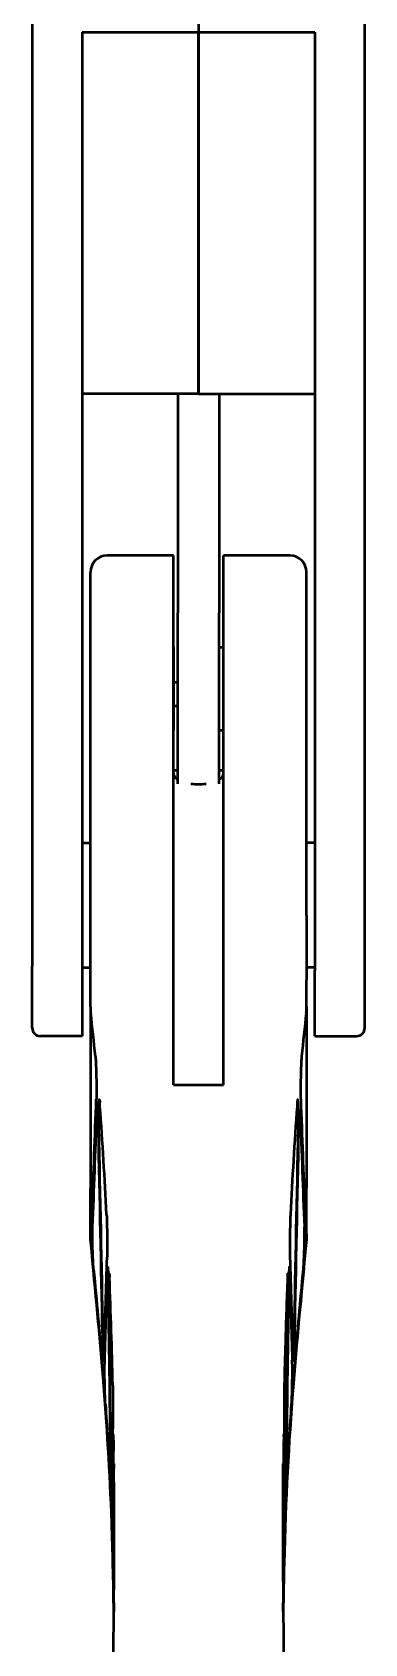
# Model space of a CAD drawing. Header units: millimetres. Extents: x 36 to 3196, y 27 to 5967.
# Drawn here: x 535.5 to 575.5, y 2099.7 to 2293.4 of the extents above; entities that cross this region are included whole.
import ezdxf

# ---------------------------------------------------------------- set-up
doc = ezdxf.new("R2010")
doc.units = ezdxf.units.MM
doc.layers.add('외형선(ISO)', color=7, linetype='Continuous', lineweight=50)

msp = doc.modelspace()

# ---------------------------------------------------------------- linework, layer by layer
at = {"layer": '외형선(ISO)'}
for p, q in [((555.5457, 2371.6931), (555.5457, 2293.4094)), ((541.5457, 2293.4094), (541.5457, 2180.6169)), ((541.5457, 2293.4094), (555.5457, 2293.4094)), ((555.5457, 2250.1587), (555.5457, 2293.4094)), ((555.5457, 2293.4094), (569.5457, 2293.4094)), ((555.5457, 2293.4094), (555.5457, 2250.1587)), ((569.5457, 2293.4094), (569.5457, 2180.6169)), ((555.5457, 2249.9418), (541.5457, 2249.9418)), ((553.0457, 2249.9418), (553.0457, 2223.6382)), ((555.5457, 2249.9418), (555.5457, 2250.1587)), ((555.5457, 2249.9418), (555.5457, 2250.1587)), ((555.5457, 2249.9418), (569.5457, 2249.9418)), ((558.0457, 2249.9418), (558.0457, 2223.6382)), ((552.5457, 2230.501), (544.5457, 2230.501)), ((552.5457, 2225.0189), (552.5457, 2230.501)), ((558.5457, 2225.0189), (558.5457, 2230.501)), ((566.5457, 2230.501), (558.5457, 2230.501)), ((542.5457, 2223.7042), (542.5457, 2228.501)), ((568.5457, 2223.7042), (568.5457, 2228.501)), ((542.5457, 2187.2246), (542.5457, 2223.7042)), ((552.5457, 2188.9006), (552.5457, 2225.0189)), ((558.5457, 2188.9006), (558.5457, 2225.0189)), ((568.5457, 2187.2246), (568.5457, 2223.7042)), ((553.0457, 2212.8078), (553.0457, 2223.6382)), ((558.0457, 2212.8078), (558.0457, 2223.6382)), ((552.5957, 2219.501), (552.5457, 2219.501)), ((552.5957, 2209.501), (552.5957, 2219.501)), ((558.0457, 2219.501), (558.5457, 2219.501)), ((552.5957, 2215.3049), (553.0457, 2215.3049)), ((552.5957, 2212.4278), (553.0457, 2212.4278)), ((553.0457, 2203.0866), (553.0457, 2212.8078)), ((558.0457, 2203.0866), (558.0457, 2212.8078)), ((552.5957, 2209.501), (552.5457, 2209.501)), ((558.0457, 2209.501), (558.5457, 2209.501)), ((552.5457, 2204.7183), (553.0457, 2204.7183)), ((558.0457, 2204.7183), (558.5457, 2204.7183)), ((541.5457, 2195.9986), (542.5457, 2195.9986)), ((569.5457, 2195.9986), (568.5457, 2195.9986)), ((552.5457, 2166.883), (552.5457, 2188.9006)), ((558.5457, 2166.883), (558.5457, 2188.9006)), ((535.5457, 2173.7486), (535.5457, 2181.1173)), ((575.5457, 2173.7486), (575.5457, 2181.1173)), ((541.5457, 2180.9986), (542.5457, 2180.9986)), ((541.5457, 2180.6169), (541.5457, 2172.7486)), ((542.5457, 2176.2486), (542.5457, 2179.4918)), ((569.5457, 2180.9986), (568.5457, 2180.9986)), ((568.5457, 2176.2486), (568.5457, 2179.4918)), ((569.5457, 2172.7486), (569.5457, 2180.6169)), ((542.5457, 2176.2486), (542.5457, 2154.4792)), ((568.5457, 2176.2486), (568.5457, 2154.4792)), ((541.5457, 2172.7486), (536.5457, 2172.7486)), ((569.5457, 2172.7486), (574.5457, 2172.7486)), ((552.5457, 2166.883), (558.5457, 2166.883)), ((552.5457, 2166.883), (552.5457, 2166.883)), ((542.5457, 2148.9796), (542.5457, 2154.4792)), ((568.5457, 2148.9796), (568.5457, 2154.4792))]:
    msp.add_line(p, q, dxfattribs=at)
for centre, radius, start, end in [((544.5457, 2228.501), 2, 90, 180), ((566.5457, 2228.501), 2, 0, 90), ((536.5457, 2173.7486), 1, 180, 270), ((574.5457, 2173.7486), 1, 270, 0)]:
    msp.add_arc(centre, radius, start, end, dxfattribs=at)
for centre, major_axis, ratio, start_param, end_param in [((555.5457, 2204.2901), (-3, 0), 0.42110452, 0, 0.58568554), ((555.5457, 2204.2901), (3, 0), 0.42110452, 4.403338, 5.02143996), ((555.5457, 2204.2901), (3, 0), 0.42110452, 5.69749976, 6.28318531), ((577.6826, 2176.2486), (-35.1369, 0), 0.42110452, 0, 0.04747683), ((-1954.5977, 2125.5834), (2500, 0), 0.42110452, 0.04250033, 0.04747683), ((3065.6891, 2125.5834), (-2500, 0), 0.42110452, 6.23570848, 6.24068498), ((533.4088, 2176.2486), (35.1369, 0), 0.42110452, 6.23570848, 6.28318531), ((-1954.5977, 2288.1864), (0, 2968.7484), 0.84210573, 4.6664461, 4.67093486), ((543.4529, 2147.2639), (-0.1757, 20.0252), 0.03764918, 5.7329496, 5.77234814), ((567.6385, 2147.2639), (-0.1757, -20.0252), 0.03764918, 3.65242982, 3.69182836), ((3065.6891, 2288.1864), (0, 2968.7484), 0.84210573, 1.61225045, 1.61673921), ((-1954.5977, 2284.8623), (0, 2968.7484), 0.84210573, 4.66688474, 4.67142356), ((3065.6891, 2284.8623), (0, 2968.7484), 0.84210573, 1.61176175, 1.61630057), ((-1954.5977, 1988.0317), (0, 4453.0693), 0.56141053, 4.74585435, 4.75130912), ((-1954.5977, 1990.9744), (0, 4453.0693), 0.56141053, 4.74522001, 4.75072832), ((3065.6891, 1990.9744), (0, 4453.0693), 0.56141053, 1.53245699, 1.53796529), ((3065.6891, 1988.0317), (0, 4453.0693), 0.56141053, 1.53187619, 1.53733095), ((577.6826, 2154.4792), (0, 59.7262), 0.58829908, 1.57079633, 1.58326485), ((533.4088, 2154.4792), (0, 59.7262), 0.58829908, 4.69992045, 4.71238898), ((-1954.5977, 2208.3474), (-2500, 0), 0.95110388, 3.11076208, 3.1154488), ((-1954.5977, 2205.3866), (-2500, 0), 0.95110388, 3.11148106, 3.1160156), ((3065.6891, 2205.3866), (2500, 0), 0.95110388, 3.16716971, 3.17170425), ((3065.6891, 2208.3474), (2500, 0), 0.95110388, 3.16773651, 3.17242323), ((-1954.5977, 2047.9479), (0, 4010.3492), 0.62338711, 4.73093979, 4.73601205), ((3065.6891, 2047.9479), (0, 4010.3492), 0.62338711, 1.54717326, 1.55224552), ((-1954.5977, 2050.6312), (0, 4010.3492), 0.62338711, 4.72988357, 4.73481582), ((3065.6891, 2050.6312), (0, 4010.3492), 0.62338711, 1.54836948, 1.55330173), ((-1954.5977, 2142.4559), (2500, 0), 0.60769904, 6.26754342, 6.27204764), ((3065.6891, 2142.4559), (-2500, 0), 0.60769904, 0.01113767, 0.01564189), ((-1954.5977, 2139.9871), (2500, 0), 0.60769904, 6.26875937, 6.27306321), ((3065.6891, 2139.9871), (-2500, 0), 0.60769904, 0.0101221, 0.01442593), ((-1954.5977, 2094.6738), (0, 3370.193), 0.74179729, 4.7161254, 4.72075316), ((3065.6891, 2094.6738), (0, 3370.193), 0.74179729, 1.56243215, 1.56705997), ((-1954.5977, 2097.0082), (0, 3370.193), 0.74179729, 4.71566202, 4.71842471), ((3065.6891, 2097.0082), (0, 3370.193), 0.74179729, 1.5647606, 1.56752332)]:
    msp.add_ellipse(centre, major_axis=major_axis, ratio=ratio, start_param=start_param, end_param=end_param, dxfattribs=at)
for points, knots in [([(535.5457, 2368.5829), (535.5457, 2367.6522), (535.5457, 2366.7032), (535.5457, 2365.7376), (535.5457, 2364.471), (535.5457, 2363.1761), (535.5457, 2361.8559), (535.5457, 2361.5618), (535.5457, 2361.2665), (535.5457, 2360.9699), (535.5457, 2359.9352), (535.5457, 2358.8859), (535.5457, 2357.8236), (535.5457, 2357.5292), (535.5457, 2357.2339), (535.5457, 2356.9376), (535.5457, 2355.8579), (535.5457, 2354.7654), (535.5457, 2353.662), (535.5457, 2353.3697), (535.5457, 2353.0765), (535.5457, 2352.7827), (535.5457, 2351.6632), (535.5457, 2350.5332), (535.5457, 2349.3949), (535.5457, 2349.1067), (535.5457, 2348.8181), (535.5457, 2348.5289), (535.5457, 2347.3756), (535.5457, 2346.2139), (535.5457, 2345.0431), (535.5457, 2344.7604), (535.5457, 2344.4771), (535.5457, 2344.1932), (535.5457, 2343.0066), (535.5457, 2341.81), (535.5457, 2340.5953), (535.5457, 2340.3159), (535.5457, 2340.0355), (535.5457, 2339.7541), (535.5457, 2338.5196), (535.5457, 2337.2661), (535.5457, 2335.9889), (535.5457, 2335.7094), (535.5457, 2335.4288), (535.5457, 2335.1471), (535.5457, 2334.6384), (535.5457, 2334.126), (535.5457, 2333.6104), (535.5457, 2333.3308), (535.5457, 2333.0503), (535.5457, 2332.769), (535.5457, 2332.2442), (535.5457, 2331.7166), (535.5457, 2331.187), (535.5457, 2330.909), (535.5457, 2330.6305), (535.5457, 2330.3515), (535.5457, 2329.8136), (535.5457, 2329.2737), (535.5457, 2328.7322), (535.5457, 2327.9098), (535.5457, 2327.0836), (535.5457, 2326.2538), (535.5457, 2325.9827), (535.5457, 2325.7112), (535.5457, 2325.4394), (535.5457, 2324.047), (535.5457, 2322.6449), (535.5457, 2321.2305), (535.5457, 2320.9668), (535.5457, 2320.7028), (535.5457, 2320.4382), (535.5457, 2319.0064), (535.5457, 2317.5617), (535.5457, 2316.1012), (535.5457, 2315.8443), (535.5457, 2315.5868), (535.5457, 2315.3289), (535.5457, 2313.85), (535.5457, 2312.3548), (535.5457, 2310.8409), (535.5457, 2310.5901), (535.5457, 2310.3387), (535.5457, 2310.0868), (535.5457, 2308.5534), (535.5457, 2307.0009), (535.5457, 2305.4287), (535.5457, 2305.184), (535.5457, 2304.9389), (535.5457, 2304.6932), (535.5457, 2301.2637), (535.5457, 2297.7417), (535.5457, 2294.1338), (535.5457, 2293.9042), (535.5457, 2293.6741), (535.5457, 2293.4438), (535.5457, 2291.7352), (535.5457, 2290.0076), (535.5457, 2288.2618), (535.5457, 2288.0411), (535.5457, 2287.8201), (535.5457, 2287.5988), (535.5457, 2285.8337), (535.5457, 2284.05), (535.5457, 2282.2475), (535.5457, 2282.0367), (535.5457, 2281.8255), (535.5457, 2281.6141), (535.5457, 2279.7921), (535.5457, 2277.9508), (535.5457, 2276.088), (535.5457, 2275.8873), (535.5457, 2275.6863), (535.5457, 2275.4851), (535.5457, 2273.6022), (535.5457, 2271.6973), (535.5457, 2269.7689), (535.5457, 2269.5787), (535.5457, 2269.3883), (535.5457, 2269.1976), (535.5457, 2267.2488), (535.5457, 2265.276), (535.5457, 2263.2784), (535.5457, 2263.0993), (535.5457, 2262.92), (535.5457, 2262.7404), (535.5457, 2260.7221), (535.5457, 2258.6784), (535.5457, 2256.6087), (535.5457, 2256.4413), (535.5457, 2256.2738), (535.5457, 2256.106), (535.5457, 2254.0153), (535.5457, 2251.8979), (535.5457, 2249.7536), (535.5457, 2249.5988), (535.5457, 2249.4438), (535.5457, 2249.2888), (535.5457, 2248.2836), (535.5457, 2247.2725), (535.5457, 2246.2556), (535.5457, 2246.1074), (535.5457, 2245.959), (535.5457, 2245.8106), (535.5457, 2244.7833), (535.5457, 2243.75), (535.5457, 2242.7123), (535.5457, 2242.5712), (535.5457, 2242.4301), (535.5457, 2242.2888), (535.5457, 2240.0521), (535.5457, 2237.7952), (535.5457, 2235.5172), (535.5457, 2235.3913), (535.5457, 2235.2654), (535.5457, 2235.1393), (535.5457, 2232.841), (535.5457, 2230.521), (535.5457, 2228.1797), (535.5457, 2228.0697), (535.5457, 2227.9596), (535.5457, 2227.8494), (535.5457, 2223.0159), (535.5457, 2218.0913), (535.5457, 2213.0738), (535.5457, 2212.9976), (535.5457, 2212.9214), (535.5457, 2212.8451), (535.5457, 2207.7868), (535.5457, 2202.6342), (535.5457, 2197.3874), (535.5457, 2197.3479), (535.5457, 2197.3083), (535.5457, 2197.2688), (535.5457, 2191.981), (535.5457, 2186.5976), (535.5457, 2181.1173)], [0, 0, 0, 0, 0.007244074, 0.007244074, 0.007244074, 0.01674747, 0.01674747, 0.01674747, 0.018864469, 0.018864469, 0.018864469, 0.026250327, 0.026250327, 0.026250327, 0.028296703, 0.028296703, 0.028296703, 0.035753126, 0.035753126, 0.035753126, 0.037728938, 0.037728938, 0.037728938, 0.045255917, 0.045255917, 0.045255917, 0.047161172, 0.047161172, 0.047161172, 0.054758727, 0.054758727, 0.054758727, 0.056593407, 0.056593407, 0.056593407, 0.064261475, 0.064261475, 0.064261475, 0.066025641, 0.066025641, 0.066025641, 0.073764528, 0.073764528, 0.073764528, 0.075457876, 0.075457876, 0.075457876, 0.078515655, 0.078515655, 0.078515655, 0.080173993, 0.080173993, 0.080173993, 0.083267084, 0.083267084, 0.083267084, 0.08489011, 0.08489011, 0.08489011, 0.088018574, 0.088018574, 0.088018574, 0.092769934, 0.092769934, 0.092769934, 0.094322344, 0.094322344, 0.094322344, 0.102272702, 0.102272702, 0.102272702, 0.103754579, 0.103754579, 0.103754579, 0.111775517, 0.111775517, 0.111775517, 0.113186813, 0.113186813, 0.113186813, 0.121278303, 0.121278303, 0.121278303, 0.122619048, 0.122619048, 0.122619048, 0.130781115, 0.130781115, 0.130781115, 0.132051282, 0.132051282, 0.132051282, 0.149786709, 0.149786709, 0.149786709, 0.150915751, 0.150915751, 0.150915751, 0.159289508, 0.159289508, 0.159289508, 0.160347986, 0.160347986, 0.160347986, 0.168792311, 0.168792311, 0.168792311, 0.16978022, 0.16978022, 0.16978022, 0.178295108, 0.178295108, 0.178295108, 0.179212454, 0.179212454, 0.179212454, 0.187797905, 0.187797905, 0.187797905, 0.188644689, 0.188644689, 0.188644689, 0.197300711, 0.197300711, 0.197300711, 0.198076923, 0.198076923, 0.198076923, 0.206803497, 0.206803497, 0.206803497, 0.207509158, 0.207509158, 0.207509158, 0.216306332, 0.216306332, 0.216306332, 0.216941392, 0.216941392, 0.216941392, 0.221057651, 0.221057651, 0.221057651, 0.221657509, 0.221657509, 0.221657509, 0.225809241, 0.225809241, 0.225809241, 0.226373627, 0.226373627, 0.226373627, 0.235311871, 0.235311871, 0.235311871, 0.235805861, 0.235805861, 0.235805861, 0.244814715, 0.244814715, 0.244814715, 0.245238096, 0.245238096, 0.245238096, 0.263820302, 0.263820302, 0.263820302, 0.264102564, 0.264102564, 0.264102564, 0.282825903, 0.282825903, 0.282825903, 0.282967033, 0.282967033, 0.282967033, 0.301831502, 0.301831502, 0.301831502, 0.301831502]), ([(575.5457, 2181.1173), (575.5457, 2186.5976), (575.5457, 2191.981), (575.5457, 2197.2688), (575.5457, 2197.3083), (575.5457, 2197.3479), (575.5457, 2197.3874), (575.5457, 2202.6342), (575.5457, 2207.7868), (575.5457, 2212.8451), (575.5457, 2212.9214), (575.5457, 2212.9976), (575.5457, 2213.0738), (575.5457, 2218.0913), (575.5457, 2223.0159), (575.5457, 2227.8494), (575.5457, 2227.9596), (575.5457, 2228.0697), (575.5457, 2228.1797), (575.5457, 2230.521), (575.5457, 2232.841), (575.5457, 2235.1393), (575.5457, 2235.2654), (575.5457, 2235.3913), (575.5457, 2235.5172), (575.5457, 2237.7952), (575.5457, 2240.0521), (575.5457, 2242.2888), (575.5457, 2242.4301), (575.5457, 2242.5712), (575.5457, 2242.7123), (575.5457, 2243.75), (575.5457, 2244.7833), (575.5457, 2245.8106), (575.5457, 2245.959), (575.5457, 2246.1074), (575.5457, 2246.2556), (575.5457, 2247.2725), (575.5457, 2248.2836), (575.5457, 2249.2888), (575.5457, 2249.4438), (575.5457, 2249.5988), (575.5457, 2249.7536), (575.5457, 2251.8979), (575.5457, 2254.0153), (575.5457, 2256.106), (575.5457, 2256.2738), (575.5457, 2256.4413), (575.5457, 2256.6087), (575.5457, 2258.6784), (575.5457, 2260.7221), (575.5457, 2262.7404), (575.5457, 2262.92), (575.5457, 2263.0993), (575.5457, 2263.2784), (575.5457, 2265.276), (575.5457, 2267.2488), (575.5457, 2269.1976), (575.5457, 2269.3883), (575.5457, 2269.5787), (575.5457, 2269.7689), (575.5457, 2271.6973), (575.5457, 2273.6022), (575.5457, 2275.4851), (575.5457, 2275.6863), (575.5457, 2275.8873), (575.5457, 2276.088), (575.5457, 2277.9508), (575.5457, 2279.7921), (575.5457, 2281.6141), (575.5457, 2281.8255), (575.5457, 2282.0367), (575.5457, 2282.2475), (575.5457, 2284.05), (575.5457, 2285.8337), (575.5457, 2287.5988), (575.5457, 2287.8201), (575.5457, 2288.0411), (575.5457, 2288.2618), (575.5457, 2290.0076), (575.5457, 2291.7352), (575.5457, 2293.4438), (575.5457, 2293.6741), (575.5457, 2293.9042), (575.5457, 2294.1338), (575.5457, 2297.7417), (575.5457, 2301.2637), (575.5457, 2304.6932), (575.5457, 2304.9389), (575.5457, 2305.184), (575.5457, 2305.4287), (575.5457, 2307.0009), (575.5457, 2308.5534), (575.5457, 2310.0868), (575.5457, 2310.3387), (575.5457, 2310.5901), (575.5457, 2310.8409), (575.5457, 2312.3548), (575.5457, 2313.85), (575.5457, 2315.3289), (575.5457, 2315.5868), (575.5457, 2315.8443), (575.5457, 2316.1012), (575.5457, 2317.5617), (575.5457, 2319.0064), (575.5457, 2320.4382), (575.5457, 2320.7028), (575.5457, 2320.9668), (575.5457, 2321.2305), (575.5457, 2322.6449), (575.5457, 2324.047), (575.5457, 2325.4394), (575.5457, 2325.7112), (575.5457, 2325.9827), (575.5457, 2326.2538), (575.5457, 2327.0836), (575.5457, 2327.9098), (575.5457, 2328.7322), (575.5457, 2329.2737), (575.5457, 2329.8136), (575.5457, 2330.3515), (575.5457, 2330.6305), (575.5457, 2330.909), (575.5457, 2331.187), (575.5457, 2331.7166), (575.5457, 2332.2442), (575.5457, 2332.769), (575.5457, 2333.0503), (575.5457, 2333.3308), (575.5457, 2333.6104), (575.5457, 2334.126), (575.5457, 2334.6384), (575.5457, 2335.1471), (575.5457, 2335.4288), (575.5457, 2335.7094), (575.5457, 2335.9889), (575.5457, 2337.2661), (575.5457, 2338.5196), (575.5457, 2339.7541), (575.5457, 2340.0355), (575.5457, 2340.3159), (575.5457, 2340.5953), (575.5457, 2341.81), (575.5457, 2343.0066), (575.5457, 2344.1932), (575.5457, 2344.4771), (575.5457, 2344.7604), (575.5457, 2345.0431), (575.5457, 2346.2139), (575.5457, 2347.3756), (575.5457, 2348.5289), (575.5457, 2348.8181), (575.5457, 2349.1067), (575.5457, 2349.3949), (575.5457, 2350.5332), (575.5457, 2351.6632), (575.5457, 2352.7827), (575.5457, 2353.0765), (575.5457, 2353.3697), (575.5457, 2353.662), (575.5457, 2354.7654), (575.5457, 2355.8579), (575.5457, 2356.9376), (575.5457, 2357.2339), (575.5457, 2357.5292), (575.5457, 2357.8236), (575.5457, 2358.8859), (575.5457, 2359.9352), (575.5457, 2360.9699), (575.5457, 2361.2665), (575.5457, 2361.5618), (575.5457, 2361.8559), (575.5457, 2363.1761), (575.5457, 2364.471), (575.5457, 2365.7376), (575.5457, 2366.7032), (575.5457, 2367.6522), (575.5457, 2368.5829)], [0, 0, 0, 0, 0.018880527, 0.018880527, 0.018880527, 0.019021777, 0.019021777, 0.019021777, 0.037761055, 0.037761055, 0.037761055, 0.038043557, 0.038043557, 0.038043557, 0.056641582, 0.056641582, 0.056641582, 0.057065323, 0.057065323, 0.057065323, 0.066081846, 0.066081846, 0.066081846, 0.066576256, 0.066576256, 0.066576256, 0.075522109, 0.075522109, 0.075522109, 0.076086975, 0.076086975, 0.076086975, 0.080242241, 0.080242241, 0.080242241, 0.08084261, 0.08084261, 0.08084261, 0.084962373, 0.084962373, 0.084962373, 0.085597973, 0.085597973, 0.085597973, 0.094402637, 0.094402637, 0.094402637, 0.095108898, 0.095108898, 0.095108898, 0.1038429, 0.1038429, 0.1038429, 0.104619774, 0.104619774, 0.104619774, 0.113283164, 0.113283164, 0.113283164, 0.114130668, 0.114130668, 0.114130668, 0.122723428, 0.122723428, 0.122723428, 0.123641555, 0.123641555, 0.123641555, 0.132163691, 0.132163691, 0.132163691, 0.133152442, 0.133152442, 0.133152442, 0.141603955, 0.141603955, 0.141603955, 0.142663333, 0.142663333, 0.142663333, 0.151044219, 0.151044219, 0.151044219, 0.152174221, 0.152174221, 0.152174221, 0.169924746, 0.169924746, 0.169924746, 0.171195995, 0.171195995, 0.171195995, 0.17936501, 0.17936501, 0.17936501, 0.180706896, 0.180706896, 0.180706896, 0.188805273, 0.188805273, 0.188805273, 0.190217771, 0.190217771, 0.190217771, 0.198245537, 0.198245537, 0.198245537, 0.199728675, 0.199728675, 0.199728675, 0.207685801, 0.207685801, 0.207685801, 0.209239533, 0.209239533, 0.209239533, 0.213994937, 0.213994937, 0.213994937, 0.217126064, 0.217126064, 0.217126064, 0.218750471, 0.218750471, 0.218750471, 0.221846196, 0.221846196, 0.221846196, 0.223505945, 0.223505945, 0.223505945, 0.226566328, 0.226566328, 0.226566328, 0.228261117, 0.228261117, 0.228261117, 0.236006592, 0.236006592, 0.236006592, 0.237772259, 0.237772259, 0.237772259, 0.245446855, 0.245446855, 0.245446855, 0.247283097, 0.247283097, 0.247283097, 0.254887119, 0.254887119, 0.254887119, 0.256793996, 0.256793996, 0.256793996, 0.264327383, 0.264327383, 0.264327383, 0.266304876, 0.266304876, 0.266304876, 0.273767646, 0.273767646, 0.273767646, 0.275815764, 0.275815764, 0.275815764, 0.28320791, 0.28320791, 0.28320791, 0.285326711, 0.285326711, 0.285326711, 0.294838196, 0.294838196, 0.294838196, 0.302088437, 0.302088437, 0.302088437, 0.302088437]), ([(542.5457, 2179.4918), (542.5457, 2180.132), (542.5457, 2180.7749), (542.5457, 2181.4192), (542.5457, 2182.0634), (542.5457, 2182.709), (542.5457, 2183.3543), (542.5457, 2184.6449), (542.5457, 2185.9345), (542.5457, 2187.2246)], [0, 0, 0, 0, 0.0035460405, 0.0035460405, 0.0035460405, 0.0070920811, 0.0070920811, 0.0070920811, 0.0141841622, 0.0141841622, 0.0141841622, 0.0141841622]), ([(568.5457, 2187.2246), (568.5457, 2185.9345), (568.5457, 2184.6449), (568.5457, 2183.3543), (568.5457, 2182.709), (568.5457, 2182.0634), (568.5457, 2181.4192), (568.5457, 2180.7749), (568.5457, 2180.132), (568.5457, 2179.4918)], [0, 0, 0, 0, 0.0070920839, 0.0070920839, 0.0070920839, 0.010638124, 0.010638124, 0.010638124, 0.0141841677, 0.0141841677, 0.0141841677, 0.0141841677]), ([(543.1448, 2170.3127), (543.1609, 2170.154), (543.1778, 2169.9165), (543.2089, 2169.3275), (543.2231, 2168.9759), (543.2453, 2168.2683), (543.2548, 2167.8652), (543.2675, 2167.0661), (543.2706, 2166.67), (543.2706, 2166.3283), (543.2706, 2165.9866), (543.2675, 2165.6538), (543.2592, 2165.3013), (543.257, 2165.2249), (543.2546, 2165.1547)], [-0.452223449, -0.452223449, -0.452223449, -0.452223449, -0.339112172, -0.339112172, -0.226000895, -0.226000895, -0.113000448, -0.113000448, 0, 0, 0, 0.113026418, 0.113026418, 0.147169862, 0.147169862, 0.147169862, 0.147169862]), ([(567.9466, 2170.3127), (567.9306, 2170.154), (567.9136, 2169.9165), (567.8825, 2169.3275), (567.8684, 2168.9759), (567.8462, 2168.2683), (567.8366, 2167.8652), (567.8239, 2167.0661), (567.8208, 2166.67), (567.8208, 2166.3283), (567.8208, 2165.9866), (567.8239, 2165.6538), (567.8322, 2165.3013), (567.8344, 2165.2249), (567.8368, 2165.1547)], [1.356690084, 1.356690084, 1.356690084, 1.356690084, 1.469801361, 1.469801361, 1.582912638, 1.582912638, 1.695913086, 1.695913086, 1.808913534, 1.808913534, 1.808913534, 1.921939952, 1.921939952, 1.956083396, 1.956083396, 1.956083396, 1.956083396]), ([(543.3049, 2163.2803), (543.3105, 2163.4423), (543.3175, 2163.5703), (543.3359, 2163.7901), (543.3496, 2163.8575), (543.3795, 2163.824), (543.3956, 2163.7231), (543.4257, 2163.4058), (543.4417, 2163.1683), (543.4709, 2162.5792), (543.4841, 2162.2277), (543.4998, 2161.6936), (543.5048, 2161.5008), (543.5091, 2161.302)], [1.051576258, 1.051576258, 1.051576258, 1.051576258, 1.13041163, 1.13041163, 1.243514587, 1.243514587, 1.356617545, 1.356617545, 1.469716289, 1.469716289, 1.582815034, 1.582815034, 1.64037096, 1.64037096, 1.64037096, 1.64037096]), ([(543.5652, 2161.6603), (543.5611, 2161.8517), (543.5575, 2162.0486), (543.5487, 2162.6443), (543.5458, 2163.0405), (543.5458, 2163.7238), (543.5487, 2164.0565), (543.5605, 2164.598), (543.5693, 2164.8067), (543.5897, 2165.0656), (543.6025, 2165.133), (543.6305, 2165.0995), (543.6456, 2164.9985), (543.6625, 2164.8082), (543.6653, 2164.7735), (543.6682, 2164.7358)], [0.735915966, 0.735915966, 0.735915966, 0.735915966, 0.791340132, 0.791340132, 0.90436351, 0.90436351, 1.017365596, 1.017365596, 1.130367683, 1.130367683, 1.243458639, 1.243458639, 1.356549595, 1.356549595, 1.379148058, 1.379148058, 1.379148058, 1.379148058]), ([(567.5262, 2161.6603), (567.5304, 2161.8518), (567.534, 2162.0488), (567.5427, 2162.6444), (567.5456, 2163.0405), (567.5456, 2163.3822), (567.5456, 2163.7239), (567.5427, 2164.0567), (567.5309, 2164.5981), (567.5221, 2164.8068), (567.5017, 2165.0657), (567.4889, 2165.133), (567.4609, 2165.0994), (567.4458, 2164.9985), (567.4289, 2164.8082), (567.4261, 2164.7735), (567.4232, 2164.7358)], [-0.168445909, -0.168445909, -0.168445909, -0.168445909, -0.113002087, -0.113002087, 0, 0, 0, 0.113023378, 0.113023378, 0.226046755, 0.226046755, 0.339116421, 0.339116421, 0.452186086, 0.452186086, 0.474784456, 0.474784456, 0.474784456, 0.474784456]), ([(567.7865, 2163.2803), (567.7809, 2163.4423), (567.774, 2163.5703), (567.7555, 2163.7901), (567.7418, 2163.8575), (567.712, 2163.824), (567.6958, 2163.7231), (567.6657, 2163.4058), (567.6498, 2163.1683), (567.6206, 2162.5792), (567.6073, 2162.2277), (567.5916, 2161.6936), (567.5867, 2161.5008), (567.5823, 2161.302)], [-0.757240958, -0.757240958, -0.757240958, -0.757240958, -0.678405586, -0.678405586, -0.565302629, -0.565302629, -0.452199671, -0.452199671, -0.339100927, -0.339100927, -0.226002182, -0.226002182, -0.168446256, -0.168446256, -0.168446256, -0.168446256]), ([(542.5853, 2152.3042), (542.569, 2152.5862), (542.5594, 2152.916), (542.5515, 2153.402), (542.5497, 2153.5657), (542.5484, 2153.7345)], [0.574095163, 0.574095163, 0.574095163, 0.574095163, 0.680048249, 0.680048249, 0.72937644, 0.72937644, 0.72937644, 0.72937644]), ([(542.7644, 2151.8415), (542.7581, 2151.6794), (542.7503, 2151.5513), (542.7294, 2151.3315), (542.7138, 2151.2642), (542.6794, 2151.2978), (542.6606, 2151.3988), (542.6251, 2151.7159), (542.6062, 2151.9534), (542.5875, 2152.2664), (542.5864, 2152.2852), (542.5853, 2152.3042)], [-1.661922033, -1.661922033, -1.661922033, -1.661922033, -1.583033325, -1.583033325, -1.469930193, -1.469930193, -1.356827061, -1.356827061, -1.243720639, -1.243720639, -1.236586423, -1.236586423, -1.236586423, -1.236586423]), ([(568.3271, 2151.8415), (568.3333, 2151.6794), (568.3411, 2151.5513), (568.362, 2151.3315), (568.3777, 2151.2642), (568.4121, 2151.2978), (568.4309, 2151.3988), (568.4663, 2151.7159), (568.4853, 2151.9534), (568.5039, 2152.2664), (568.505, 2152.2852), (568.5061, 2152.3042)], [0.147173441, 0.147173441, 0.147173441, 0.147173441, 0.226062149, 0.226062149, 0.33916528, 0.33916528, 0.452268412, 0.452268412, 0.565374835, 0.565374835, 0.572509051, 0.572509051, 0.572509051, 0.572509051]), ([(568.5061, 2152.3042), (568.5224, 2152.5862), (568.532, 2152.9159), (568.5399, 2153.402), (568.5417, 2153.5657), (568.543, 2153.7345)], [-1.238042957, -1.238042957, -1.238042957, -1.238042957, -1.132097564, -1.132097564, -1.082761711, -1.082761711, -1.082761711, -1.082761711]), ([(544.4908, 2151.3004), (544.498, 2151.1585), (544.5054, 2150.9803), (544.5221, 2150.4809), (544.531, 2150.1294), (544.545, 2149.4218), (544.551, 2149.0187), (544.559, 2148.2194), (544.561, 2147.8233), (544.561, 2147.4816), (544.561, 2147.14), (544.559, 2146.8072), (544.5531, 2146.4065), (544.5508, 2146.2902), (544.548, 2146.1906)], [1.39071607, 1.39071607, 1.39071607, 1.39071607, 1.469373721, 1.469373721, 1.582422144, 1.582422144, 1.69542584, 1.69542584, 1.808429535, 1.808429535, 1.808429535, 1.921443647, 1.921443647, 1.975701882, 1.975701882, 1.975701882, 1.975701882]), ([(566.6007, 2151.3004), (566.5934, 2151.1585), (566.5861, 2150.9803), (566.5693, 2150.481), (566.5604, 2150.1295), (566.5464, 2149.422), (566.5404, 2149.0188), (566.5324, 2148.2195), (566.5305, 2147.8233), (566.5305, 2147.14), (566.5324, 2146.8073), (566.5383, 2146.4065), (566.5407, 2146.2902), (566.5434, 2146.1906)], [-1.321928339, -1.321928339, -1.321928339, -1.321928339, -1.243280998, -1.243280998, -1.130242991, -1.130242991, -1.017228879, -1.017228879, -0.904214767, -0.904214767, -0.791211072, -0.791211072, -0.736943223, -0.736943223, -0.736943223, -0.736943223]), ([(542.9248, 2144.7339), (542.9102, 2144.8881), (542.895, 2145.099), (542.8642, 2145.6453), (542.8489, 2145.9968), (542.8248, 2146.7043), (542.8143, 2147.1074), (542.8003, 2147.9068), (542.7969, 2148.303), (542.7969, 2148.9864), (542.8003, 2149.319), (542.8094, 2149.6716), (542.8118, 2149.7481), (542.8145, 2149.8183)], [0.468612223, 0.468612223, 0.468612223, 0.468612223, 0.565338465, 0.565338465, 0.678434435, 0.678434435, 0.791464874, 0.791464874, 0.904495313, 0.904495313, 1.017495714, 1.017495714, 1.051666101, 1.051666101, 1.051666101, 1.051666101]), ([(568.1667, 2144.7339), (568.1812, 2144.8882), (568.1965, 2145.0991), (568.2273, 2145.6456), (568.2425, 2145.9972), (568.2667, 2146.7048), (568.2772, 2147.1078), (568.2911, 2147.907), (568.2946, 2148.3031), (568.2946, 2148.6447), (568.2946, 2148.9864), (568.2911, 2149.3192), (568.282, 2149.6717), (568.2796, 2149.7481), (568.2769, 2149.8183)], [-0.43588301, -0.43588301, -0.43588301, -0.43588301, -0.339126808, -0.339126808, -0.226000801, -0.226000801, -0.113000401, -0.113000401, 0, 0, 0, 0.113030439, 0.113030439, 0.147173101, 0.147173101, 0.147173101, 0.147173101]), ([(545.3578, 2103.4654), (545.3119, 2107.3715), (545.2299, 2110.9307), (544.8914, 2120.5196), (544.5447, 2125.9747), (543.6695, 2136.6663), (543.1743, 2141.8387), (542.5919, 2147.9956)], [1.5056731, 1.5056731, 1.5056731, 1.5056731, 3.82711871, 3.82711871, 8.18950714, 8.18950714, 11.88461696, 11.88461696, 11.88461696, 11.88461696]), ([(568.4995, 2147.9956), (567.8691, 2141.3302), (567.341, 2135.8194), (566.3834, 2123.7556), (566.0211, 2117.2749), (565.7917, 2107.4667), (565.7578, 2105.5113), (565.7336, 2103.4602)], [0, 0, 0, 0, 4.00031532, 4.00031532, 9.16152194, 9.16152194, 10.38063237, 10.38063237, 10.38063237, 10.38063237]), ([(542.9248, 2144.7339), (543.1115, 2142.7594), (543.2879, 2140.883), (543.6196, 2137.2666), (543.7749, 2135.5269), (543.9196, 2133.8261)], [-2.52089702, -2.52089702, -2.52089702, -2.52089702, -1.26029521, -1.26029521, 0, 0, 0, 0]), ([(544.5847, 2144.5771), (544.5876, 2144.6848), (544.5909, 2144.7728), (544.6012, 2144.9696), (544.6097, 2145.0369), (544.6282, 2145.0034), (544.6382, 2144.9025), (544.6567, 2144.5852), (544.6665, 2144.3477), (544.6843, 2143.7587), (544.6924, 2143.4072), (544.7008, 2142.9326), (544.7029, 2142.806), (544.7048, 2142.6758)], [1.071456034, 1.071456034, 1.071456034, 1.071456034, 1.130193431, 1.130193431, 1.243236672, 1.243236672, 1.356279913, 1.356279913, 1.469320564, 1.469320564, 1.582361215, 1.582361215, 1.620968451, 1.620968451, 1.620968451, 1.620968451]), ([(566.5068, 2144.5771), (566.5039, 2144.6848), (566.5006, 2144.7728), (566.4903, 2144.9696), (566.4817, 2145.0369), (566.4632, 2145.0034), (566.4533, 2144.9025), (566.4348, 2144.5852), (566.425, 2144.3477), (566.4071, 2143.7587), (566.3991, 2143.4072), (566.3906, 2142.9326), (566.3885, 2142.806), (566.3866, 2142.6758)], [-1.641098097, -1.641098097, -1.641098097, -1.641098097, -1.5823607, -1.5823607, -1.469317459, -1.469317459, -1.356274218, -1.356274218, -1.243233567, -1.243233567, -1.130192916, -1.130192916, -1.09158568, -1.09158568, -1.09158568, -1.09158568]), ([(567.1719, 2133.8261), (567.3165, 2135.5269), (567.4718, 2137.2666), (567.8035, 2140.883), (567.9799, 2142.7594), (568.1667, 2144.7339)], [0, 0, 0, 0, 1.26029521, 1.26029521, 2.52089702, 2.52089702, 2.52089702, 2.52089702]), ([(544.7737, 2140.5631), (544.7702, 2140.8141), (544.7671, 2141.0789), (544.7614, 2141.7417), (544.7597, 2142.1378), (544.7597, 2142.8211), (544.7614, 2143.1539), (544.7683, 2143.6953), (544.7735, 2143.9041), (544.7854, 2144.1629), (544.7929, 2144.2303), (544.8091, 2144.1967), (544.8178, 2144.0958), (544.8286, 2143.8851), (544.8313, 2143.8249), (544.834, 2143.7569)], [0.71675211, 0.71675211, 0.71675211, 0.71675211, 0.791147648, 0.791147648, 0.904152415, 0.904152415, 1.017164383, 1.017164383, 1.13017635, 1.13017635, 1.24320373, 1.24320373, 1.35623111, 1.35623111, 1.393315933, 1.393315933, 1.393315933, 1.393315933]), ([(545.2268, 2130.7747), (545.1801, 2132.9928), (545.1241, 2135.1794), (544.9932, 2139.5017), (544.9183, 2141.6384), (544.834, 2143.7569)], [-2.39099079, -2.39099079, -2.39099079, -2.39099079, -1.19548997, -1.19548997, 0, 0, 0, 0]), ([(566.2574, 2143.7569), (566.1545, 2141.1696), (566.0656, 2138.5561), (565.9908, 2135.903), (565.943, 2134.2109), (565.901, 2132.5026), (565.8647, 2130.7747)], [0, 0, 0, 0, 0.014599293, 0.014599293, 0.014599293, 0.023910945, 0.023910945, 0.023910945, 0.023910945]), ([(566.3178, 2140.5631), (566.3213, 2140.814), (566.3243, 2141.0789), (566.33, 2141.7416), (566.3317, 2142.1378), (566.3317, 2142.4794), (566.3317, 2142.8211), (566.33, 2143.1538), (566.3231, 2143.6953), (566.3179, 2143.904), (566.306, 2144.1629), (566.2985, 2144.2303), (566.2823, 2144.1967), (566.2736, 2144.0958), (566.2628, 2143.8851), (566.2601, 2143.8249), (566.2574, 2143.7569)], [-0.187400786, -0.187400786, -0.187400786, -0.187400786, -0.113011968, -0.113011968, 0, 0, 0, 0.113004767, 0.113004767, 0.226009534, 0.226009534, 0.339044114, 0.339044114, 0.452078695, 0.452078695, 0.489163592, 0.489163592, 0.489163592, 0.489163592]), ([(544.0026, 2137.0275), (544.0062, 2136.836), (544.0093, 2136.639), (544.0169, 2136.0433), (544.0194, 2135.6472), (544.0194, 2135.3056), (544.0194, 2134.9639), (544.0169, 2134.6311), (544.0067, 2134.0897), (543.9989, 2133.8809), (543.981, 2133.6221), (543.9696, 2133.5548), (543.9451, 2133.5876), (543.932, 2133.6797), (543.9196, 2133.8261)], [1.640191645, 1.640191645, 1.640191645, 1.640191645, 1.695631233, 1.695631233, 1.808633554, 1.808633554, 1.808633554, 1.921652834, 1.921652834, 2.034672113, 2.034672113, 2.14773003, 2.14773003, 2.25552936, 2.25552936, 2.25552936, 2.25552936]), ([(544.2143, 2135.0513), (544.2108, 2134.9436), (544.2068, 2134.8556), (544.1942, 2134.6588), (544.1837, 2134.5915), (544.1605, 2134.625), (544.1478, 2134.7259), (544.1238, 2135.0432), (544.111, 2135.2807), (544.0871, 2135.8697), (544.0761, 2136.2212), (544.063, 2136.7553), (544.0588, 2136.9481), (544.0551, 2137.147)], [0.16727443, 0.16727443, 0.16727443, 0.16727443, 0.226005704, 0.226005704, 0.339070331, 0.339070331, 0.452134957, 0.452134957, 0.56520294, 0.56520294, 0.678270922, 0.678270922, 0.735835721, 0.735835721, 0.735835721, 0.735835721]), ([(566.8772, 2135.0513), (566.8806, 2134.9435), (566.8847, 2134.8555), (566.8972, 2134.6588), (566.9077, 2134.5914), (566.9309, 2134.625), (566.9436, 2134.7259), (566.9676, 2135.0432), (566.9805, 2135.2806), (567.0044, 2135.8695), (567.0153, 2136.221), (567.0285, 2136.7551), (567.0327, 2136.948), (567.0363, 2137.147)], [-0.737001755, -0.737001755, -0.737001755, -0.737001755, -0.678242746, -0.678242746, -0.565192542, -0.565192542, -0.452142338, -0.452142338, -0.339089909, -0.339089909, -0.226037479, -0.226037479, -0.168442767, -0.168442767, -0.168442767, -0.168442767]), ([(567.0889, 2137.0275), (567.0853, 2136.836), (567.0822, 2136.639), (567.0746, 2136.0433), (567.0721, 2135.6472), (567.0721, 2134.9639), (567.0746, 2134.6311), (567.0848, 2134.0897), (567.0925, 2133.8809), (567.1104, 2133.6221), (567.1218, 2133.5548), (567.1464, 2133.5876), (567.1594, 2133.6797), (567.1719, 2133.8261)], [-1.072758687, -1.072758687, -1.072758687, -1.072758687, -1.0173191, -1.0173191, -0.904316778, -0.904316778, -0.791297499, -0.791297499, -0.678278219, -0.678278219, -0.565220302, -0.565220302, -0.457420973, -0.457420973, -0.457420973, -0.457420973]), ([(544.3458, 2128.4865), (544.3449, 2128.4986), (544.3441, 2128.5111), (544.3322, 2128.6825), (544.3204, 2128.92), (544.2985, 2129.5089), (544.2885, 2129.8604), (544.2725, 2130.5679), (544.2656, 2130.9711), (544.2563, 2131.7704), (544.254, 2132.1666), (544.254, 2132.8499), (544.2563, 2133.1826), (544.2632, 2133.5834), (544.2659, 2133.6997), (544.269, 2133.7993)], [0.442984182, 0.442984182, 0.442984182, 0.442984182, 0.45211651, 0.45211651, 0.565161426, 0.565161426, 0.678206342, 0.678206342, 0.791223055, 0.791223055, 0.904239769, 0.904239769, 1.017243432, 1.017243432, 1.071513839, 1.071513839, 1.071513839, 1.071513839]), ([(566.7456, 2128.4865), (566.7465, 2128.4986), (566.7474, 2128.5111), (566.7592, 2128.6825), (566.771, 2128.92), (566.7929, 2129.5089), (566.803, 2129.8604), (566.8189, 2130.5679), (566.8259, 2130.9711), (566.8351, 2131.7704), (566.8374, 2132.1666), (566.8374, 2132.5083), (566.8374, 2132.8499), (566.8351, 2133.1826), (566.8283, 2133.5834), (566.8255, 2133.6997), (566.8224, 2133.7993)], [-0.461255587, -0.461255587, -0.461255587, -0.461255587, -0.452123258, -0.452123258, -0.339078343, -0.339078343, -0.226033427, -0.226033427, -0.113016714, -0.113016714, 0, 0, 0, 0.113003663, 0.113003663, 0.16727407, 0.16727407, 0.16727407, 0.16727407]), ([(545.2268, 2130.7747), (545.2295, 2130.6445), (545.2322, 2130.4884), (545.239, 2130.0184), (545.2429, 2129.6669), (545.2488, 2128.9594), (545.2514, 2128.5562), (545.2547, 2127.7569), (545.2555, 2127.3608), (545.2555, 2127.0191), (545.2555, 2126.6775), (545.2547, 2126.3447), (545.2516, 2125.8479), (545.2496, 2125.6643), (545.2473, 2125.5354)], [1.401782249, 1.401782249, 1.401782249, 1.401782249, 1.46913678, 1.46913678, 1.582150785, 1.582150785, 1.695156313, 1.695156313, 1.808161842, 1.808161842, 1.808161842, 1.921169299, 1.921169299, 2.015520123, 2.015520123, 2.015520123, 2.015520123]), ([(565.8647, 2130.7747), (565.8619, 2130.6445), (565.8592, 2130.4884), (565.8524, 2130.0184), (565.8486, 2129.6669), (565.8426, 2128.9594), (565.8401, 2128.5562), (565.8367, 2127.7569), (565.8359, 2127.3608), (565.8359, 2126.6775), (565.8367, 2126.3447), (565.8398, 2125.8479), (565.8418, 2125.6643), (565.8442, 2125.5354)], [-1.310460514, -1.310460514, -1.310460514, -1.310460514, -1.243105983, -1.243105983, -1.130091978, -1.130091978, -1.017086449, -1.017086449, -0.904080921, -0.904080921, -0.791073463, -0.791073463, -0.69672264, -0.69672264, -0.69672264, -0.69672264]), ([(544.3458, 2128.4865), (544.4462, 2127.1293), (544.5394, 2125.7775), (544.6254, 2124.4143), (544.6389, 2124.2003), (544.6523, 2123.986), (544.6654, 2123.7713), (544.7623, 2122.1903), (544.8497, 2120.5907), (544.9276, 2118.9505)], [0, 0, 0, 0, 0.0103599054, 0.0103599054, 0.0103599054, 0.0119863041, 0.0119863041, 0.0119863041, 0.0239669806, 0.0239669806, 0.0239669806, 0.0239669806]), ([(566.1639, 2118.9505), (566.2417, 2120.5907), (566.3291, 2122.1903), (566.426, 2123.7713), (566.4392, 2123.986), (566.4525, 2124.2003), (566.466, 2124.4143), (566.5521, 2125.7775), (566.6453, 2127.1293), (566.7456, 2128.4865)], [0, 0, 0, 0, 0.0119806766, 0.0119806766, 0.0119806766, 0.0136070752, 0.0136070752, 0.0136070752, 0.0239669806, 0.0239669806, 0.0239669806, 0.0239669806]), ([(545.2743, 2124.6094), (545.2757, 2124.6928), (545.2772, 2124.7551), (545.2788, 2124.7975), (545.2804, 2124.84), (545.2822, 2124.8619), (545.284, 2124.8623), (545.2858, 2124.8628), (545.2877, 2124.8425), (545.2896, 2124.801), (545.2905, 2124.7803), (545.2915, 2124.7541), (545.2925, 2124.7231), (545.2934, 2124.692), (545.2944, 2124.6561), (545.2953, 2124.6155), (545.2963, 2124.5749), (545.2972, 2124.5296), (545.2981, 2124.4794), (545.2991, 2124.4292), (545.3, 2124.3739), (545.3009, 2124.3145), (545.3018, 2124.255), (545.3027, 2124.1914), (545.3036, 2124.1241), (545.3045, 2124.0568), (545.3053, 2123.9859), (545.3062, 2123.911), (545.3078, 2123.7612), (545.3094, 2123.5951), (545.3109, 2123.4192), (545.3123, 2123.2433), (545.3137, 2123.058), (545.3149, 2122.8624)], [0, 0, 0, 0, 0.00061354389, 0.00061354389, 0.00061354389, 0.00122708779, 0.00122708779, 0.00122708779, 0.00184063168, 0.00184063168, 0.00184063168, 0.00214740363, 0.00214740363, 0.00214740363, 0.00245417558, 0.00245417558, 0.00245417558, 0.00276094753, 0.00276094753, 0.00276094753, 0.00306771947, 0.00306771947, 0.00306771947, 0.00337449142, 0.00337449142, 0.00337449142, 0.00368126337, 0.00368126337, 0.00368126337, 0.00429480726, 0.00429480726, 0.00429480726, 0.00490835116, 0.00490835116, 0.00490835116, 0.00490835116]), ([(565.8172, 2124.6094), (565.8158, 2124.6928), (565.8143, 2124.7551), (565.8126, 2124.7975), (565.811, 2124.84), (565.8092, 2124.8619), (565.8074, 2124.8623), (565.8056, 2124.8628), (565.8038, 2124.8425), (565.8019, 2124.801), (565.8009, 2124.7803), (565.7999, 2124.7541), (565.799, 2124.7231), (565.798, 2124.692), (565.7971, 2124.6561), (565.7961, 2124.6155), (565.7952, 2124.5749), (565.7942, 2124.5296), (565.7933, 2124.4794), (565.7924, 2124.4292), (565.7914, 2124.3739), (565.7905, 2124.3145), (565.7896, 2124.255), (565.7887, 2124.1914), (565.7878, 2124.1241), (565.787, 2124.0568), (565.7861, 2123.9859), (565.7853, 2123.911), (565.7836, 2123.7612), (565.782, 2123.5951), (565.7806, 2123.4192), (565.7791, 2123.2433), (565.7778, 2123.058), (565.7765, 2122.8624)], [0, 0, 0, 0, 0.00061354389, 0.00061354389, 0.00061354389, 0.00122708779, 0.00122708779, 0.00122708779, 0.00184063168, 0.00184063168, 0.00184063168, 0.00214740363, 0.00214740363, 0.00214740363, 0.00245417558, 0.00245417558, 0.00245417558, 0.00276094753, 0.00276094753, 0.00276094753, 0.00306771947, 0.00306771947, 0.00306771947, 0.00337449142, 0.00337449142, 0.00337449142, 0.00368126337, 0.00368126337, 0.00368126337, 0.00429480726, 0.00429480726, 0.00429480726, 0.00490835116, 0.00490835116, 0.00490835116, 0.00490835116]), ([(544.9722, 2122.3388), (544.9751, 2122.0879), (544.9776, 2121.823), (544.9822, 2121.1603), (544.9836, 2120.7641), (544.9836, 2120.4225), (544.9836, 2120.0808), (544.9822, 2119.7481), (544.9766, 2119.2066), (544.9723, 2118.9979), (544.9624, 2118.739), (544.9561, 2118.6717), (544.9422, 2118.7047), (544.9347, 2118.7999), (544.9276, 2118.9505)], [1.620870399, 1.620870399, 1.620870399, 1.620870399, 1.695263515, 1.695263515, 1.808268307, 1.808268307, 1.808268307, 1.921278377, 1.921278377, 2.034288448, 2.034288448, 2.147310786, 2.147310786, 2.256916791, 2.256916791, 2.256916791, 2.256916791]), ([(545.3568, 2117.3497), (545.3561, 2117.5006), (545.3555, 2117.6535), (545.355, 2117.8089), (545.3544, 2117.9643), (545.3539, 2118.1222), (545.3534, 2118.281), (545.353, 2118.4397), (545.3526, 2118.5993), (545.3523, 2118.7562), (545.352, 2118.9131), (545.3518, 2119.0674), (545.3517, 2119.2193), (545.3515, 2119.3711), (545.3515, 2119.5205), (545.3515, 2119.6629), (545.3515, 2119.8054), (545.3516, 2119.9411), (545.3518, 2120.071), (545.352, 2120.2009), (545.3522, 2120.3248), (545.3526, 2120.4386), (545.3529, 2120.5524), (545.3533, 2120.6563), (545.3538, 2120.7513), (545.3542, 2120.8464), (545.3548, 2120.9322), (545.3554, 2121.0059), (545.3559, 2121.0796), (545.3566, 2121.1415), (545.3573, 2121.1922), (545.358, 2121.2429), (545.3587, 2121.282), (545.3595, 2121.3083), (545.3602, 2121.3346), (545.361, 2121.3483), (545.3618, 2121.3496), (545.3627, 2121.3509), (545.3635, 2121.3396), (545.3643, 2121.3157), (545.3652, 2121.2919), (545.366, 2121.2559), (545.3669, 2121.2078), (545.3685, 2121.1116), (545.3702, 2120.9665), (545.3717, 2120.7787)], [0, 0, 0, 0, 0.00047337794, 0.00047337794, 0.00047337794, 0.00094675588, 0.00094675588, 0.00094675588, 0.00142013383, 0.00142013383, 0.00142013383, 0.00189351177, 0.00189351177, 0.00189351177, 0.00236688971, 0.00236688971, 0.00236688971, 0.00284026765, 0.00284026765, 0.00284026765, 0.0033136456, 0.0033136456, 0.0033136456, 0.00378702354, 0.00378702354, 0.00378702354, 0.00426040148, 0.00426040148, 0.00426040148, 0.00473377942, 0.00473377942, 0.00473377942, 0.00520715737, 0.00520715737, 0.00520715737, 0.00568053531, 0.00568053531, 0.00568053531, 0.00615391325, 0.00615391325, 0.00615391325, 0.00662729119, 0.00662729119, 0.00662729119, 0.00757404708, 0.00757404708, 0.00757404708, 0.00757404708]), ([(565.7346, 2117.3497), (565.7353, 2117.5006), (565.7359, 2117.6535), (565.7365, 2117.8089), (565.737, 2117.9643), (565.7376, 2118.1222), (565.738, 2118.281), (565.7384, 2118.4397), (565.7388, 2118.5993), (565.7391, 2118.7562), (565.7394, 2118.9131), (565.7396, 2119.0674), (565.7398, 2119.2193), (565.7399, 2119.3711), (565.74, 2119.5205), (565.7399, 2119.6629), (565.7399, 2119.8054), (565.7398, 2119.9411), (565.7396, 2120.071), (565.7395, 2120.2009), (565.7392, 2120.3248), (565.7389, 2120.4386), (565.7386, 2120.5524), (565.7382, 2120.6563), (565.7377, 2120.7513), (565.7372, 2120.8464), (565.7367, 2120.9322), (565.7361, 2121.0059), (565.7355, 2121.0796), (565.7349, 2121.1415), (565.7342, 2121.1922), (565.7335, 2121.2429), (565.7327, 2121.282), (565.732, 2121.3083), (565.7312, 2121.3346), (565.7304, 2121.3483), (565.7296, 2121.3496), (565.7288, 2121.3509), (565.7279, 2121.3396), (565.7271, 2121.3157), (565.7263, 2121.2919), (565.7254, 2121.2559), (565.7246, 2121.2078), (565.7229, 2121.1116), (565.7213, 2120.9665), (565.7197, 2120.7787)], [0, 0, 0, 0, 0.00047337794, 0.00047337794, 0.00047337794, 0.00094675588, 0.00094675588, 0.00094675588, 0.00142013383, 0.00142013383, 0.00142013383, 0.00189351177, 0.00189351177, 0.00189351177, 0.00236688971, 0.00236688971, 0.00236688971, 0.00284026765, 0.00284026765, 0.00284026765, 0.0033136456, 0.0033136456, 0.0033136456, 0.00378702354, 0.00378702354, 0.00378702354, 0.00426040148, 0.00426040148, 0.00426040148, 0.00473377942, 0.00473377942, 0.00473377942, 0.00520715737, 0.00520715737, 0.00520715737, 0.00568053531, 0.00568053531, 0.00568053531, 0.00615391325, 0.00615391325, 0.00615391325, 0.00662729119, 0.00662729119, 0.00662729119, 0.00757404708, 0.00757404708, 0.00757404708, 0.00757404708]), ([(566.1192, 2122.3388), (566.1163, 2122.0879), (566.1139, 2121.823), (566.1092, 2121.1603), (566.1078, 2120.7641), (566.1078, 2120.0808), (566.1092, 2119.7481), (566.1148, 2119.2066), (566.1191, 2118.9979), (566.129, 2118.739), (566.1354, 2118.6717), (566.1492, 2118.7047), (566.1567, 2118.7999), (566.1639, 2118.9505)], [-1.091532061, -1.091532061, -1.091532061, -1.091532061, -1.017138945, -1.017138945, -0.904134153, -0.904134153, -0.791124083, -0.791124083, -0.678114013, -0.678114013, -0.565091674, -0.565091674, -0.455485669, -0.455485669, -0.455485669, -0.455485669]), ([(545.0965, 2118.693), (545.0942, 2118.6035), (545.0917, 2118.5382), (545.0888, 2118.4959), (545.086, 2118.4536), (545.0829, 2118.4351), (545.0797, 2118.4412), (545.078, 2118.4443), (545.0764, 2118.4533), (545.0747, 2118.4684), (545.073, 2118.4835), (545.0712, 2118.5046), (545.0695, 2118.5318), (545.0677, 2118.5589), (545.0659, 2118.5922), (545.0641, 2118.6308), (545.0623, 2118.6695), (545.0604, 2118.7135), (545.0586, 2118.7631), (545.055, 2118.8624), (545.0513, 2118.9849), (545.0477, 2119.1251), (545.0441, 2119.2653), (545.0406, 2119.4228), (545.0372, 2119.5974), (545.0356, 2119.6847), (545.0339, 2119.7763), (545.0323, 2119.8704), (545.0307, 2119.9644), (545.0292, 2120.0607), (545.0278, 2120.1601), (545.0248, 2120.3588), (545.0221, 2120.5697), (545.0198, 2120.787)], [0, 0, 0, 0, 0.00065852432, 0.00065852432, 0.00065852432, 0.00131704864, 0.00131704864, 0.00131704864, 0.0016463108, 0.0016463108, 0.0016463108, 0.00197557297, 0.00197557297, 0.00197557297, 0.00230483513, 0.00230483513, 0.00230483513, 0.00263409729, 0.00263409729, 0.00263409729, 0.00329262161, 0.00329262161, 0.00329262161, 0.00395114593, 0.00395114593, 0.00395114593, 0.00428040809, 0.00428040809, 0.00428040809, 0.00460967025, 0.00460967025, 0.00460967025, 0.00526819457, 0.00526819457, 0.00526819457, 0.00526819457]), ([(565.9949, 2118.693), (565.9972, 2118.6035), (565.9998, 2118.5382), (566.0026, 2118.4959), (566.0054, 2118.4536), (566.0085, 2118.4351), (566.0118, 2118.4412), (566.0134, 2118.4443), (566.0151, 2118.4533), (566.0168, 2118.4684), (566.0185, 2118.4835), (566.0202, 2118.5046), (566.022, 2118.5318), (566.0238, 2118.5589), (566.0256, 2118.5922), (566.0274, 2118.6308), (566.0292, 2118.6695), (566.031, 2118.7135), (566.0328, 2118.7631), (566.0365, 2118.8624), (566.0402, 2118.9849), (566.0438, 2119.1251), (566.0474, 2119.2653), (566.0508, 2119.4228), (566.0542, 2119.5974), (566.0559, 2119.6847), (566.0575, 2119.7763), (566.0591, 2119.8704), (566.0607, 2119.9644), (566.0622, 2120.0607), (566.0637, 2120.1601), (566.0666, 2120.3588), (566.0693, 2120.5697), (566.0717, 2120.787)], [0, 0, 0, 0, 0.00065852432, 0.00065852432, 0.00065852432, 0.00131704864, 0.00131704864, 0.00131704864, 0.0016463108, 0.0016463108, 0.0016463108, 0.00197557297, 0.00197557297, 0.00197557297, 0.00230483513, 0.00230483513, 0.00230483513, 0.00263409729, 0.00263409729, 0.00263409729, 0.00329262161, 0.00329262161, 0.00329262161, 0.00395114593, 0.00395114593, 0.00395114593, 0.00428040809, 0.00428040809, 0.00428040809, 0.00460967025, 0.00460967025, 0.00460967025, 0.00526819457, 0.00526819457, 0.00526819457, 0.00526819457]), ([(545.1727, 2112.6349), (545.1679, 2112.7923), (545.1627, 2113.0183), (545.1527, 2113.5882), (545.1479, 2113.9397), (545.1402, 2114.6472), (545.1369, 2115.0504), (545.1324, 2115.8497), (545.1313, 2116.2459), (545.1313, 2116.9292), (545.1324, 2117.2619), (545.1365, 2117.7587), (545.1392, 2117.9424), (545.1422, 2118.0713)], [0.459345699, 0.459345699, 0.459345699, 0.459345699, 0.565057861, 0.565057861, 0.678072529, 0.678072529, 0.791081024, 0.791081024, 0.904089519, 0.904089519, 1.017095068, 1.017095068, 1.111449389, 1.111449389, 1.111449389, 1.111449389]), ([(565.9188, 2112.6349), (565.9236, 2112.7923), (565.9287, 2113.0183), (565.9387, 2113.5882), (565.9435, 2113.9397), (565.9512, 2114.6472), (565.9546, 2115.0504), (565.959, 2115.8497), (565.9602, 2116.2459), (565.9602, 2116.5876), (565.9602, 2116.9292), (565.959, 2117.2619), (565.9549, 2117.7587), (565.9523, 2117.9424), (565.9492, 2118.0713)], [-0.444743819, -0.444743819, -0.444743819, -0.444743819, -0.339031657, -0.339031657, -0.226016989, -0.226016989, -0.113008495, -0.113008495, 0, 0, 0, 0.11300555, 0.11300555, 0.20735987, 0.20735987, 0.20735987, 0.20735987]), ([(542.6106, 2009.3874), (543.8151, 2036.0503), (544.6747, 2062.9467), (545.2986, 2095.9188), (545.4023, 2105.0786), (545.4023, 2113.3512)], [0, 0, 0, 0, 9.29081571, 9.29081571, 13.31321745, 13.31321745, 13.31321745, 13.31321745]), ([(565.6891, 2113.3492), (565.6891, 2103.4739), (565.8374, 2092.2757), (566.3385, 2069.0396), (566.6683, 2057.2035), (567.4679, 2033.359), (567.9375, 2021.4155), (568.4808, 2009.3874)], [0, 0, 0, 0, 4.80165379, 4.80165379, 9.13075617, 9.13075617, 13.32198915, 13.32198915, 13.32198915, 13.32198915]), ([(545.1727, 2112.6349), (545.2271, 2110.8542), (545.2718, 2109.0106), (545.3276, 2105.9421), (545.3449, 2104.7748), (545.3588, 2103.5756)], [-2.40827968, -2.40827968, -2.40827968, -2.40827968, -1.20457343, -1.20457343, -0.49385965, -0.49385965, -0.49385965, -0.49385965]), ([(565.7327, 2103.5756), (565.7466, 2104.7748), (565.7639, 2105.9421), (565.8196, 2109.0106), (565.8643, 2110.8542), (565.9188, 2112.6349)], [0.49385695, 0.49385695, 0.49385695, 0.49385695, 1.20457343, 1.20457343, 2.40827968, 2.40827968, 2.40827968, 2.40827968])]:
    msp.add_open_spline(points, degree=3, knots=knots, dxfattribs=at)
for points in [[(544.4908, 2151.3004), (544.2674, 2155.6617), (544.0028, 2159.9843), (543.6973, 2164.3369)], [(567.3941, 2164.3369), (567.0886, 2159.9843), (566.824, 2155.6617), (566.6007, 2151.3004)], [(542.5919, 2147.9956), (542.5611, 2148.3218), (542.5457, 2148.6503), (542.5457, 2148.9796)], [(568.5457, 2148.9796), (568.5457, 2148.6503), (568.5304, 2148.3218), (568.4995, 2147.9956)], [(545.4023, 2113.2589), (545.4021, 2115.8317), (545.392, 2118.333), (545.3717, 2120.7787)], [(565.7197, 2120.7787), (565.6995, 2118.3328), (565.6893, 2115.8313), (565.6891, 2113.2584)]]:
    msp.add_open_spline(points, degree=3, dxfattribs=at)

doc.saveas('drawing.dxf')
